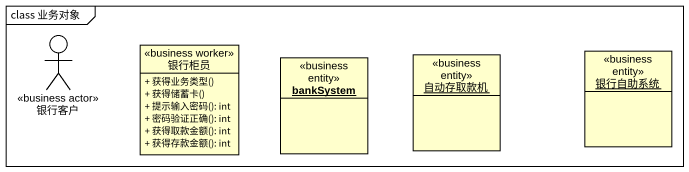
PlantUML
@startuml
mainframe class 业务对象
allowmixing
hide circle
hide empty members
skinparam classAttributeIconSize 0
actor 银行客户 <<business actor>>
class 银行柜员 <<business worker>> {
  + 获得业务类型()
  + 获得储蓄卡()
  + 提示输入密码(): int
  + 密码验证正确(): int
  + 获得取款金额(): int
  + 获得存款金额(): int
}
object 自动存取款机 <<business entity>>
object 银行自助系统 <<business entity>>
object bankSystem <<business entity>>
@enduml
